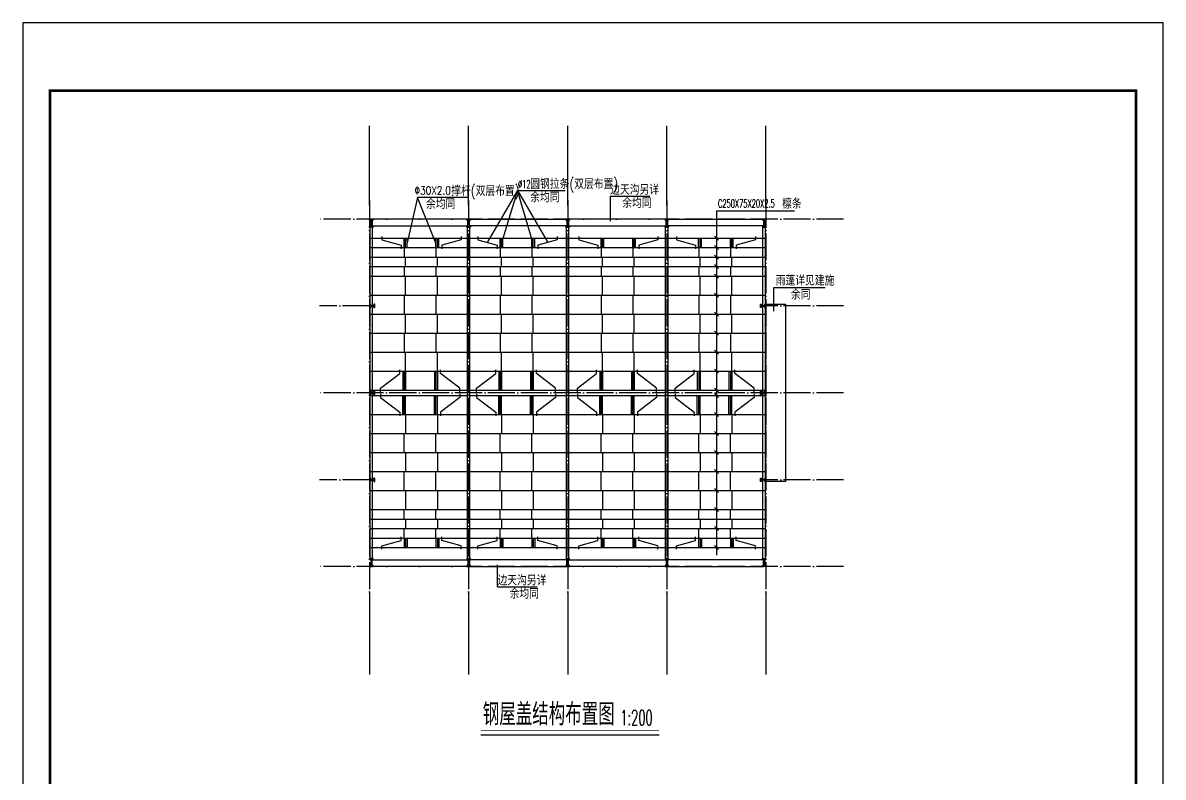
# Model space of a CAD drawing. Extents: x 40002367 to 40460080, y 192184 to 372766.
# Drawn here: x 40186137 to 40270137, y 317209 to 372766 of the extents above; entities that cross this region are included whole.
import ezdxf

# ---------------------------------------------------------------- set-up
doc = ezdxf.new("R2010")
doc.units = 0
doc.header["$LTSCALE"] = 1000
doc.header["$MEASUREMENT"] = 0
doc.linetypes.add('ACAD_ISO04W100', pattern=[30.5, 24, -3, 0.5, -3])
doc.linetypes.add('DOTE', pattern=[2.42, 2, -0.2, 0.02, -0.2])
doc.layers.get('0').update_dxf_attribs({"linetype": 'CONTINUOUS'})
for name, color, linetype in [('AXIS', 3, 'CONTINUOUS'), ('DIM_TEXT', 3, 'CONTINUOUS'), ('DOTE', 1, 'ACAD_ISO04W100'), ('PUB_TEXT', 7, 'CONTINUOUS'), ('PUB_TITLE', 4, 'CONTINUOUS'), ('拉条', 4, 'CONTINUOUS'), ('标注、文字', 3, 'CONTINUOUS'), ('沿沟', 3, 'CONTINUOUS'), ('钢梁', 2, 'CONTINUOUS')]:
    doc.layers.add(name, color=color, linetype=linetype)
doc.styles.add('_HZTXT', font='txt.shx', dxfattribs={"width": 0.8, "bigfont": 'hztxt.shx'})
doc.styles.add('_SIMPLEX', font='SIMPLEX', dxfattribs={"width": 0.8})
doc.styles.add('_TXT', font='SIMPLEX.shx', dxfattribs={"width": 0.6})

msp = doc.modelspace()

# ---------------------------------------------------------------- hatches: boundary and pattern name
for points in [[(40211937.4, 357795.4), (40211937.4, 357715.4), (40211677.4, 357715.4), (40211677.4, 357795.4), (40211767.4, 357795.4), (40211767.4, 358235.4), (40211677.4, 358235.4), (40211677.4, 358315.4), (40211937.4, 358315.4), (40211937.4, 358235.4), (40211847.4, 358235.4), (40211847.4, 357795.4)], [(40219107.4, 357795.4), (40219107.4, 357715.4), (40218847.4, 357715.4), (40218847.4, 357795.4), (40218937.4, 357795.4), (40218937.4, 358235.4), (40218847.4, 358235.4), (40218847.4, 358315.4), (40219107.4, 358315.4), (40219107.4, 358235.4), (40219017.4, 358235.4), (40219017.4, 357795.4)], [(40226407.4, 357795.4), (40226407.4, 357715.4), (40226147.4, 357715.4), (40226147.4, 357795.4), (40226237.4, 357795.4), (40226237.4, 358235.4), (40226147.4, 358235.4), (40226147.4, 358315.4), (40226407.4, 358315.4), (40226407.4, 358235.4), (40226317.4, 358235.4), (40226317.4, 357795.4)], [(40233707.4, 357795.4), (40233707.4, 357715.4), (40233447.4, 357715.4), (40233447.4, 357795.4), (40233537.4, 357795.4), (40233537.4, 358235.4), (40233447.4, 358235.4), (40233447.4, 358315.4), (40233707.4, 358315.4), (40233707.4, 358235.4), (40233617.4, 358235.4), (40233617.4, 357795.4)], [(40240617.4, 357795.4), (40240617.4, 357715.4), (40240877.4, 357715.4), (40240877.4, 357795.4), (40240787.4, 357795.4), (40240787.4, 358235.4), (40240877.4, 358235.4), (40240877.4, 358315.4), (40240617.4, 358315.4), (40240617.4, 358235.4), (40240707.4, 358235.4), (40240707.4, 357795.4)], [(40211757.4, 352035.4), (40211677.4, 352035.4), (40211677.4, 351795.4), (40211757.4, 351795.4), (40211757.4, 351875.4), (40211997.4, 351875.4), (40211997.4, 351795.4), (40212077.4, 351795.4), (40212077.4, 352035.4), (40211997.4, 352035.4), (40211997.4, 351955.4), (40211757.4, 351955.4)], [(40240797.4, 352035.4), (40240877.4, 352035.4), (40240877.4, 351795.4), (40240797.4, 351795.4), (40240797.4, 351875.4), (40240557.4, 351875.4), (40240557.4, 351795.4), (40240477.4, 351795.4), (40240477.4, 352035.4), (40240557.4, 352035.4), (40240557.4, 351955.4), (40240797.4, 351955.4)], [(40211757.4, 345635.4), (40211677.4, 345635.4), (40211677.4, 345395.4), (40211757.4, 345395.4), (40211757.4, 345475.4), (40211997.4, 345475.4), (40211997.4, 345395.4), (40212077.4, 345395.4), (40212077.4, 345635.4), (40211997.4, 345635.4), (40211997.4, 345555.4), (40211757.4, 345555.4)], [(40240797.4, 345635.4), (40240877.4, 345635.4), (40240877.4, 345395.4), (40240797.4, 345395.4), (40240797.4, 345475.4), (40240557.4, 345475.4), (40240557.4, 345395.4), (40240477.4, 345395.4), (40240477.4, 345635.4), (40240557.4, 345635.4), (40240557.4, 345555.4), (40240797.4, 345555.4)], [(40211757.4, 339235.4), (40211677.4, 339235.4), (40211677.4, 338995.4), (40211757.4, 338995.4), (40211757.4, 339075.4), (40211997.4, 339075.4), (40211997.4, 338995.4), (40212077.4, 338995.4), (40212077.4, 339235.4), (40211997.4, 339235.4), (40211997.4, 339155.4), (40211757.4, 339155.4)], [(40240797.4, 339235.4), (40240877.4, 339235.4), (40240877.4, 338995.4), (40240797.4, 338995.4), (40240797.4, 339075.4), (40240557.4, 339075.4), (40240557.4, 338995.4), (40240477.4, 338995.4), (40240477.4, 339235.4), (40240557.4, 339235.4), (40240557.4, 339155.4), (40240797.4, 339155.4)], [(40211937.4, 333235.4), (40211937.4, 333315.4), (40211677.4, 333315.4), (40211677.4, 333235.4), (40211767.4, 333235.4), (40211767.4, 332795.4), (40211677.4, 332795.4), (40211677.4, 332715.4), (40211937.4, 332715.4), (40211937.4, 332795.4), (40211847.4, 332795.4), (40211847.4, 333235.4)], [(40219107.4, 333235.4), (40219107.4, 333315.4), (40218847.4, 333315.4), (40218847.4, 333235.4), (40218937.4, 333235.4), (40218937.4, 332795.4), (40218847.4, 332795.4), (40218847.4, 332715.4), (40219107.4, 332715.4), (40219107.4, 332795.4), (40219017.4, 332795.4), (40219017.4, 333235.4)], [(40226407.4, 333235.4), (40226407.4, 333315.4), (40226147.4, 333315.4), (40226147.4, 333235.4), (40226237.4, 333235.4), (40226237.4, 332795.4), (40226147.4, 332795.4), (40226147.4, 332715.4), (40226407.4, 332715.4), (40226407.4, 332795.4), (40226317.4, 332795.4), (40226317.4, 333235.4)], [(40233707.4, 333235.4), (40233707.4, 333315.4), (40233447.4, 333315.4), (40233447.4, 333235.4), (40233537.4, 333235.4), (40233537.4, 332795.4), (40233447.4, 332795.4), (40233447.4, 332715.4), (40233707.4, 332715.4), (40233707.4, 332795.4), (40233617.4, 332795.4), (40233617.4, 333235.4)], [(40240617.4, 333235.4), (40240617.4, 333315.4), (40240877.4, 333315.4), (40240877.4, 333235.4), (40240787.4, 333235.4), (40240787.4, 332795.4), (40240877.4, 332795.4), (40240877.4, 332715.4), (40240617.4, 332715.4), (40240617.4, 332795.4), (40240707.4, 332795.4), (40240707.4, 333235.4)]]:
    msp.add_hatch(color=256).paths.add_polyline_path(points)

# ---------------------------------------------------------------- linework, layer by layer
for p, q in [((40222564.1, 360416.4), (40220338, 356591.1)), ((40222564.1, 360416.4), (40221403.9, 356550.6)), ((40223739.3, 356523), (40222564.1, 360416.4)), ((40222564.1, 360416.4), (40224803.3, 356590.5)), ((40222564.1, 360416.4), (40226092.6, 360416.4)), ((40215215.3, 359892.2), (40214437.4, 356565.7)), ((40219002.7, 359892.2), (40215215.3, 359892.2)), ((40216566.2, 356532.8), (40215215.3, 359892.2)), ((40229390.6, 359992.2), (40232330.8, 359992.2)), ((40229390.6, 359992.2), (40229390.6, 358155.4)), ((40237231.2, 358930.2), (40242967.7, 358930.2)), ((40237231.2, 358930.2), (40237231.2, 333561.9)), ((40237380.8, 356765.8), (40237081.6, 357065)), ((40211717.4, 356915.4), (40240837.4, 356915.4)), ((40211717.4, 356215.4), (40240837.4, 356215.4)), ((40214230.8, 356215.4), (40214230.8, 356915.4)), ((40214236.5, 356215.4), (40214236.5, 355515.4)), ((40214336.5, 356215.4), (40214336.5, 356915.4)), ((40214437.4, 356215.4), (40214437.4, 356915.4)), ((40216566.2, 356215.4), (40216566.2, 356915.4)), ((40216571.9, 356215.4), (40216571.9, 355515.4)), ((40216671.9, 356215.4), (40216671.9, 356915.4)), ((40216772.9, 356215.4), (40216772.9, 356915.4)), ((40221298.2, 356215.4), (40221298.2, 356915.4)), ((40221303.9, 356215.4), (40221303.9, 355515.4)), ((40221403.9, 356215.4), (40221403.9, 356915.4)), ((40221504.9, 356215.4), (40221504.9, 356915.4)), ((40223633.7, 356215.4), (40223633.7, 356915.4)), ((40223639.3, 356215.4), (40223639.3, 355515.4)), ((40223739.3, 356215.4), (40223739.3, 356915.4)), ((40223840.3, 356215.4), (40223840.3, 356915.4)), ((40228729.1, 356215.4), (40228729.1, 356915.4)), ((40228734.8, 356215.4), (40228734.8, 355515.4)), ((40228834.8, 356215.4), (40228834.8, 356915.4)), ((40228935.8, 356215.4), (40228935.8, 356915.4)), ((40231064.6, 356215.4), (40231064.6, 356915.4)), ((40231070.3, 356215.4), (40231070.3, 355515.4)), ((40231170.3, 356215.4), (40231170.3, 356915.4)), ((40231271.2, 356215.4), (40231271.2, 356915.4)), ((40235917.7, 356215.4), (40235917.7, 356915.4)), ((40235923.4, 356215.4), (40235923.4, 355515.4)), ((40236023.4, 356215.4), (40236023.4, 356915.4)), ((40236124.4, 356215.4), (40236124.4, 356915.4)), ((40237380.8, 356065.8), (40237081.6, 356365)), ((40238253.2, 356215.4), (40238253.2, 356915.4)), ((40238258.9, 356215.4), (40238258.9, 355515.4)), ((40238358.9, 356215.4), (40238358.9, 356915.4)), ((40238459.8, 356215.4), (40238459.8, 356915.4)), ((40211717.4, 355515.4), (40240837.4, 355515.4)), ((40214336.5, 354815.4), (40214336.5, 355515.4)), ((40216671.9, 354815.4), (40216671.9, 355515.4)), ((40221403.9, 354815.4), (40221403.9, 355515.4)), ((40223739.3, 354815.4), (40223739.3, 355515.4)), ((40228834.8, 354815.4), (40228834.8, 355515.4)), ((40231170.3, 354815.4), (40231170.3, 355515.4)), ((40236023.4, 354815.4), (40236023.4, 355515.4)), ((40237380.8, 355365.8), (40237081.6, 355665)), ((40238358.9, 354815.4), (40238358.9, 355515.4)), ((40211717.4, 354815.4), (40240837.4, 354815.4)), ((40214236.5, 354815.4), (40214236.5, 354115.4)), ((40216571.9, 354815.4), (40216571.9, 354115.4)), ((40221303.9, 354815.4), (40221303.9, 354115.4)), ((40223639.3, 354815.4), (40223639.3, 354115.4)), ((40228734.8, 354815.4), (40228734.8, 354115.4)), ((40231070.3, 354815.4), (40231070.3, 354115.4)), ((40235923.4, 354815.4), (40235923.4, 354115.4)), ((40237380.8, 354665.8), (40237081.6, 354965)), ((40238258.9, 354815.4), (40238258.9, 354115.4)), ((40211717.4, 354115.4), (40240837.4, 354115.4)), ((40214336.5, 352715.4), (40214336.5, 354115.4)), ((40216671.9, 352715.4), (40216671.9, 354115.4)), ((40221403.9, 352715.4), (40221403.9, 354115.4)), ((40223739.3, 352715.4), (40223739.3, 354115.4)), ((40228834.8, 352715.4), (40228834.8, 354115.4)), ((40231170.3, 352715.4), (40231170.3, 354115.4)), ((40236023.4, 352715.4), (40236023.4, 354115.4)), ((40237380.8, 353965.8), (40237081.6, 354265)), ((40238358.9, 352715.4), (40238358.9, 354115.4)), ((40237380.8, 352565.8), (40237081.6, 352865)), ((40241467.3, 351536.4), (40241467.3, 353283.7)), ((40241467.3, 353283.7), (40245234.2, 353283.7)), ((40211717.4, 352715.4), (40240837.4, 352715.4)), ((40214236.5, 352715.4), (40214236.5, 351315.4)), ((40216571.9, 352715.4), (40216571.9, 351315.4)), ((40221303.9, 352715.4), (40221303.9, 351315.4)), ((40223639.3, 352715.4), (40223639.3, 351315.4)), ((40228734.8, 352715.4), (40228734.8, 351315.4)), ((40231070.3, 352715.4), (40231070.3, 351315.4)), ((40235923.4, 352715.4), (40235923.4, 351315.4)), ((40238258.9, 352715.4), (40238258.9, 351315.4)), ((40211717.4, 351315.4), (40240837.4, 351315.4)), ((40214336.5, 349915.4), (40214336.5, 351315.4)), ((40216671.9, 349915.4), (40216671.9, 351315.4)), ((40221403.9, 349915.4), (40221403.9, 351315.4)), ((40223739.3, 349915.4), (40223739.3, 351315.4)), ((40228834.8, 349915.4), (40228834.8, 351315.4)), ((40231170.3, 349915.4), (40231170.3, 351315.4)), ((40236023.4, 349915.4), (40236023.4, 351315.4)), ((40237380.8, 351165.8), (40237081.6, 351465)), ((40238358.9, 349915.4), (40238358.9, 351315.4)), ((40211717.4, 349915.4), (40240837.4, 349915.4)), ((40214236.5, 349915.4), (40214236.5, 348515.4)), ((40216571.9, 349915.4), (40216571.9, 348515.4)), ((40221303.9, 349915.4), (40221303.9, 348515.4)), ((40223639.3, 349915.4), (40223639.3, 348515.4)), ((40228734.8, 349915.4), (40228734.8, 348515.4)), ((40231070.3, 349915.4), (40231070.3, 348515.4)), ((40235923.4, 349915.4), (40235923.4, 348515.4)), ((40237380.8, 349765.8), (40237081.6, 350065)), ((40238258.9, 349915.4), (40238258.9, 348515.4)), ((40237380.8, 348365.8), (40237081.6, 348665)), ((40211717.4, 348515.4), (40240837.4, 348515.4)), ((40214336.5, 347115.4), (40214336.5, 348515.4)), ((40216671.9, 347115.4), (40216671.9, 348515.4)), ((40221403.9, 347115.4), (40221403.9, 348515.4)), ((40223739.3, 347115.4), (40223739.3, 348515.4)), ((40228834.8, 347115.4), (40228834.8, 348515.4)), ((40231170.3, 347115.4), (40231170.3, 348515.4)), ((40236023.4, 347115.4), (40236023.4, 348515.4)), ((40238358.9, 347115.4), (40238358.9, 348515.4)), ((40211717.4, 347115.4), (40240837.4, 347115.4)), ((40214130.8, 347115.4), (40214130.8, 345715.4)), ((40214236.5, 347115.4), (40214236.5, 345715.4)), ((40214337.4, 347115.4), (40214337.4, 345715.4)), ((40216466.2, 347115.4), (40216466.2, 345715.4)), ((40216571.9, 347115.4), (40216571.9, 345715.4)), ((40216672.9, 347115.4), (40216672.9, 345715.4)), ((40221198.2, 347115.4), (40221198.2, 345715.4)), ((40221303.9, 347115.4), (40221303.9, 345715.4)), ((40221404.9, 347115.4), (40221404.9, 345715.4)), ((40223533.7, 347115.4), (40223533.7, 345715.4)), ((40223639.3, 347115.4), (40223639.3, 345715.4)), ((40223740.3, 347115.4), (40223740.3, 345715.4)), ((40228629.1, 347115.4), (40228629.1, 345715.4)), ((40228734.8, 347115.4), (40228734.8, 345715.4)), ((40228835.8, 347115.4), (40228835.8, 345715.4)), ((40230964.6, 347115.4), (40230964.6, 345715.4)), ((40231070.3, 347115.4), (40231070.3, 345715.4)), ((40231171.2, 347115.4), (40231171.2, 345715.4)), ((40235817.7, 347115.4), (40235817.7, 345715.4)), ((40235923.4, 347115.4), (40235923.4, 345715.4)), ((40236024.4, 347115.4), (40236024.4, 345715.4)), ((40237380.8, 346965.8), (40237081.6, 347265)), ((40238153.2, 347115.4), (40238153.2, 345715.4)), ((40238258.9, 347115.4), (40238258.9, 345715.4)), ((40238359.8, 347115.4), (40238359.8, 345715.4)), ((40211717.4, 345715.4), (40240837.4, 345715.4)), ((40211717.4, 345315.4), (40240837.4, 345315.4)), ((40214130.8, 343915.4), (40214130.8, 345315.4)), ((40214236.5, 343915.4), (40214236.5, 345315.4)), ((40214337.4, 343915.4), (40214337.4, 345315.4)), ((40216466.2, 343915.4), (40216466.2, 345315.4)), ((40216571.9, 343915.4), (40216571.9, 345315.4)), ((40216672.9, 343915.4), (40216672.9, 345315.4)), ((40221198.2, 343915.4), (40221198.2, 345315.4)), ((40221303.9, 343915.4), (40221303.9, 345315.4)), ((40221404.9, 343915.4), (40221404.9, 345315.4)), ((40223533.7, 343915.4), (40223533.7, 345315.4)), ((40223639.3, 343915.4), (40223639.3, 345315.4)), ((40223740.3, 343915.4), (40223740.3, 345315.4)), ((40228629.1, 343915.4), (40228629.1, 345315.4)), ((40228734.8, 343915.4), (40228734.8, 345315.4)), ((40228835.8, 343915.4), (40228835.8, 345315.4)), ((40230964.6, 343915.4), (40230964.6, 345315.4)), ((40231070.3, 343915.4), (40231070.3, 345315.4)), ((40231171.2, 343915.4), (40231171.2, 345315.4)), ((40235817.7, 343915.4), (40235817.7, 345315.4)), ((40235923.4, 343915.4), (40235923.4, 345315.4)), ((40236024.4, 343915.4), (40236024.4, 345315.4)), ((40237380.8, 345565.8), (40237081.6, 345865)), ((40237380.8, 345165.8), (40237081.6, 345465)), ((40238153.2, 343915.4), (40238153.2, 345315.4)), ((40238258.9, 343915.4), (40238258.9, 345315.4)), ((40238359.8, 343915.4), (40238359.8, 345315.4)), ((40211717.4, 343915.4), (40240837.4, 343915.4)), ((40214336.5, 343915.4), (40214336.5, 342515.4)), ((40216671.9, 343915.4), (40216671.9, 342515.4)), ((40221403.9, 343915.4), (40221403.9, 342515.4)), ((40223739.3, 343915.4), (40223739.3, 342515.4)), ((40228834.8, 343915.4), (40228834.8, 342515.4)), ((40231170.3, 343915.4), (40231170.3, 342515.4)), ((40236023.4, 343915.4), (40236023.4, 342515.4)), ((40237380.8, 343765.8), (40237081.6, 344065)), ((40238358.9, 343915.4), (40238358.9, 342515.4)), ((40211717.4, 342515.4), (40240837.4, 342515.4)), ((40214236.5, 341115.4), (40214236.5, 342515.4)), ((40216571.9, 341115.4), (40216571.9, 342515.4)), ((40221303.9, 341115.4), (40221303.9, 342515.4)), ((40223639.3, 341115.4), (40223639.3, 342515.4)), ((40228734.8, 341115.4), (40228734.8, 342515.4)), ((40231070.3, 341115.4), (40231070.3, 342515.4)), ((40235923.4, 341115.4), (40235923.4, 342515.4)), ((40237380.8, 342365.8), (40237081.6, 342665)), ((40238258.9, 341115.4), (40238258.9, 342515.4)), ((40211717.4, 341115.4), (40240837.4, 341115.4)), ((40214336.5, 341115.4), (40214336.5, 339715.4)), ((40216671.9, 341115.4), (40216671.9, 339715.4)), ((40221403.9, 341115.4), (40221403.9, 339715.4)), ((40223739.3, 341115.4), (40223739.3, 339715.4)), ((40228834.8, 341115.4), (40228834.8, 339715.4)), ((40231170.3, 341115.4), (40231170.3, 339715.4)), ((40236023.4, 341115.4), (40236023.4, 339715.4)), ((40237380.8, 340965.8), (40237081.6, 341265)), ((40238358.9, 341115.4), (40238358.9, 339715.4)), ((40211717.4, 339715.4), (40240837.4, 339715.4)), ((40214236.5, 338315.4), (40214236.5, 339715.4)), ((40216571.9, 338315.4), (40216571.9, 339715.4)), ((40221303.9, 338315.4), (40221303.9, 339715.4)), ((40223639.3, 338315.4), (40223639.3, 339715.4)), ((40228734.8, 338315.4), (40228734.8, 339715.4)), ((40231070.3, 338315.4), (40231070.3, 339715.4)), ((40235923.4, 338315.4), (40235923.4, 339715.4)), ((40237380.8, 339565.8), (40237081.6, 339865)), ((40238258.9, 338315.4), (40238258.9, 339715.4)), ((40211717.4, 338315.4), (40240837.4, 338315.4)), ((40214336.5, 338315.4), (40214336.5, 336915.4)), ((40216671.9, 338315.4), (40216671.9, 336915.4)), ((40221403.9, 338315.4), (40221403.9, 336915.4)), ((40223739.3, 338315.4), (40223739.3, 336915.4)), ((40228834.8, 338315.4), (40228834.8, 336915.4)), ((40231170.3, 338315.4), (40231170.3, 336915.4)), ((40236023.4, 338315.4), (40236023.4, 336915.4)), ((40237380.8, 338165.8), (40237081.6, 338465)), ((40238358.9, 338315.4), (40238358.9, 336915.4)), ((40211717.4, 336915.4), (40240837.4, 336915.4)), ((40214236.5, 336215.4), (40214236.5, 336915.4)), ((40216571.9, 336215.4), (40216571.9, 336915.4)), ((40221303.9, 336215.4), (40221303.9, 336915.4)), ((40223639.3, 336215.4), (40223639.3, 336915.4)), ((40228734.8, 336215.4), (40228734.8, 336915.4)), ((40231070.3, 336215.4), (40231070.3, 336915.4)), ((40235923.4, 336215.4), (40235923.4, 336915.4)), ((40237380.8, 336765.8), (40237081.6, 337065)), ((40238258.9, 336215.4), (40238258.9, 336915.4)), ((40211717.4, 336215.4), (40240837.4, 336215.4)), ((40214336.5, 336215.4), (40214336.5, 335515.4)), ((40216671.9, 336215.4), (40216671.9, 335515.4)), ((40221403.9, 336215.4), (40221403.9, 335515.4)), ((40223739.3, 336215.4), (40223739.3, 335515.4)), ((40228834.8, 336215.4), (40228834.8, 335515.4)), ((40231170.3, 336215.4), (40231170.3, 335515.4)), ((40236023.4, 336215.4), (40236023.4, 335515.4)), ((40238358.9, 336215.4), (40238358.9, 335515.4)), ((40211717.4, 335515.4), (40240837.4, 335515.4)), ((40214236.5, 334815.4), (40214236.5, 335515.4)), ((40216571.9, 334815.4), (40216571.9, 335515.4)), ((40221303.9, 334815.4), (40221303.9, 335515.4)), ((40223639.3, 334815.4), (40223639.3, 335515.4)), ((40228734.8, 334815.4), (40228734.8, 335515.4)), ((40231070.3, 334815.4), (40231070.3, 335515.4)), ((40235923.4, 334815.4), (40235923.4, 335515.4)), ((40237380.8, 335365.8), (40237081.6, 335665)), ((40238258.9, 334815.4), (40238258.9, 335515.4)), ((40211717.4, 334815.4), (40240837.4, 334815.4)), ((40214230.8, 334815.4), (40214230.8, 334115.4)), ((40214336.5, 334815.4), (40214336.5, 334115.4)), ((40214437.4, 334815.4), (40214437.4, 334115.4)), ((40216566.2, 334815.4), (40216566.2, 334115.4)), ((40216671.9, 334815.4), (40216671.9, 334115.4)), ((40216772.9, 334815.4), (40216772.9, 334115.4)), ((40221298.2, 334815.4), (40221298.2, 334115.4)), ((40221403.9, 334815.4), (40221403.9, 334115.4)), ((40221504.9, 334815.4), (40221504.9, 334115.4)), ((40223633.7, 334815.4), (40223633.7, 334115.4)), ((40223739.3, 334815.4), (40223739.3, 334115.4)), ((40223840.3, 334815.4), (40223840.3, 334115.4)), ((40228729.1, 334815.4), (40228729.1, 334115.4)), ((40228834.8, 334815.4), (40228834.8, 334115.4)), ((40228935.8, 334815.4), (40228935.8, 334115.4)), ((40231064.6, 334815.4), (40231064.6, 334115.4)), ((40231170.3, 334815.4), (40231170.3, 334115.4)), ((40231271.2, 334815.4), (40231271.2, 334115.4)), ((40235917.7, 334815.4), (40235917.7, 334115.4)), ((40236023.4, 334815.4), (40236023.4, 334115.4)), ((40236124.4, 334815.4), (40236124.4, 334115.4)), ((40238253.2, 334815.4), (40238253.2, 334115.4)), ((40238358.9, 334815.4), (40238358.9, 334115.4)), ((40238459.8, 334815.4), (40238459.8, 334115.4)), ((40211717.4, 334115.4), (40240837.4, 334115.4)), ((40237380.8, 333965.8), (40237081.6, 334265)), ((40221093.4, 331224.4), (40221093.4, 332850.8)), ((40221093.4, 331224.4), (40224033.6, 331224.4))]:
    msp.add_line(p, q)
for points in [[(40211937.4, 357795.4), (40211937.4, 357715.4), (40211677.4, 357715.4), (40211677.4, 357795.4), (40211767.4, 357795.4), (40211767.4, 358235.4), (40211677.4, 358235.4), (40211677.4, 358315.4), (40211937.4, 358315.4), (40211937.4, 358235.4), (40211847.4, 358235.4), (40211847.4, 357795.4), (40211937.4, 357795.4)], [(40219107.4, 357795.4), (40219107.4, 357715.4), (40218847.4, 357715.4), (40218847.4, 357795.4), (40218937.4, 357795.4), (40218937.4, 358235.4), (40218847.4, 358235.4), (40218847.4, 358315.4), (40219107.4, 358315.4), (40219107.4, 358235.4), (40219017.4, 358235.4), (40219017.4, 357795.4), (40219107.4, 357795.4)], [(40226407.4, 357795.4), (40226407.4, 357715.4), (40226147.4, 357715.4), (40226147.4, 357795.4), (40226237.4, 357795.4), (40226237.4, 358235.4), (40226147.4, 358235.4), (40226147.4, 358315.4), (40226407.4, 358315.4), (40226407.4, 358235.4), (40226317.4, 358235.4), (40226317.4, 357795.4), (40226407.4, 357795.4)], [(40233707.4, 357795.4), (40233707.4, 357715.4), (40233447.4, 357715.4), (40233447.4, 357795.4), (40233537.4, 357795.4), (40233537.4, 358235.4), (40233447.4, 358235.4), (40233447.4, 358315.4), (40233707.4, 358315.4), (40233707.4, 358235.4), (40233617.4, 358235.4), (40233617.4, 357795.4), (40233707.4, 357795.4)], [(40240617.4, 357795.4), (40240617.4, 357715.4), (40240877.4, 357715.4), (40240877.4, 357795.4), (40240787.4, 357795.4), (40240787.4, 358235.4), (40240877.4, 358235.4), (40240877.4, 358315.4), (40240617.4, 358315.4), (40240617.4, 358235.4), (40240707.4, 358235.4), (40240707.4, 357795.4), (40240617.4, 357795.4)], [(40211757.4, 352035.4), (40211677.4, 352035.4), (40211677.4, 351795.4), (40211757.4, 351795.4), (40211757.4, 351875.4), (40211997.4, 351875.4), (40211997.4, 351795.4), (40212077.4, 351795.4), (40212077.4, 352035.4), (40211997.4, 352035.4), (40211997.4, 351955.4), (40211757.4, 351955.4), (40211757.4, 352035.4)], [(40240797.4, 352035.4), (40240877.4, 352035.4), (40240877.4, 351795.4), (40240797.4, 351795.4), (40240797.4, 351875.4), (40240557.4, 351875.4), (40240557.4, 351795.4), (40240477.4, 351795.4), (40240477.4, 352035.4), (40240557.4, 352035.4), (40240557.4, 351955.4), (40240797.4, 351955.4), (40240797.4, 352035.4)], [(40211757.4, 345635.4), (40211677.4, 345635.4), (40211677.4, 345395.4), (40211757.4, 345395.4), (40211757.4, 345475.4), (40211997.4, 345475.4), (40211997.4, 345395.4), (40212077.4, 345395.4), (40212077.4, 345635.4), (40211997.4, 345635.4), (40211997.4, 345555.4), (40211757.4, 345555.4), (40211757.4, 345635.4)], [(40240797.4, 345635.4), (40240877.4, 345635.4), (40240877.4, 345395.4), (40240797.4, 345395.4), (40240797.4, 345475.4), (40240557.4, 345475.4), (40240557.4, 345395.4), (40240477.4, 345395.4), (40240477.4, 345635.4), (40240557.4, 345635.4), (40240557.4, 345555.4), (40240797.4, 345555.4), (40240797.4, 345635.4)], [(40211757.4, 339235.4), (40211677.4, 339235.4), (40211677.4, 338995.4), (40211757.4, 338995.4), (40211757.4, 339075.4), (40211997.4, 339075.4), (40211997.4, 338995.4), (40212077.4, 338995.4), (40212077.4, 339235.4), (40211997.4, 339235.4), (40211997.4, 339155.4), (40211757.4, 339155.4), (40211757.4, 339235.4)], [(40240797.4, 339235.4), (40240877.4, 339235.4), (40240877.4, 338995.4), (40240797.4, 338995.4), (40240797.4, 339075.4), (40240557.4, 339075.4), (40240557.4, 338995.4), (40240477.4, 338995.4), (40240477.4, 339235.4), (40240557.4, 339235.4), (40240557.4, 339155.4), (40240797.4, 339155.4), (40240797.4, 339235.4)], [(40211937.4, 333235.4), (40211937.4, 333315.4), (40211677.4, 333315.4), (40211677.4, 333235.4), (40211767.4, 333235.4), (40211767.4, 332795.4), (40211677.4, 332795.4), (40211677.4, 332715.4), (40211937.4, 332715.4), (40211937.4, 332795.4), (40211847.4, 332795.4), (40211847.4, 333235.4), (40211937.4, 333235.4)], [(40219107.4, 333235.4), (40219107.4, 333315.4), (40218847.4, 333315.4), (40218847.4, 333235.4), (40218937.4, 333235.4), (40218937.4, 332795.4), (40218847.4, 332795.4), (40218847.4, 332715.4), (40219107.4, 332715.4), (40219107.4, 332795.4), (40219017.4, 332795.4), (40219017.4, 333235.4), (40219107.4, 333235.4)], [(40226407.4, 333235.4), (40226407.4, 333315.4), (40226147.4, 333315.4), (40226147.4, 333235.4), (40226237.4, 333235.4), (40226237.4, 332795.4), (40226147.4, 332795.4), (40226147.4, 332715.4), (40226407.4, 332715.4), (40226407.4, 332795.4), (40226317.4, 332795.4), (40226317.4, 333235.4), (40226407.4, 333235.4)], [(40233707.4, 333235.4), (40233707.4, 333315.4), (40233447.4, 333315.4), (40233447.4, 333235.4), (40233537.4, 333235.4), (40233537.4, 332795.4), (40233447.4, 332795.4), (40233447.4, 332715.4), (40233707.4, 332715.4), (40233707.4, 332795.4), (40233617.4, 332795.4), (40233617.4, 333235.4), (40233707.4, 333235.4)], [(40240617.4, 333235.4), (40240617.4, 333315.4), (40240877.4, 333315.4), (40240877.4, 333235.4), (40240787.4, 333235.4), (40240787.4, 332795.4), (40240877.4, 332795.4), (40240877.4, 332715.4), (40240617.4, 332715.4), (40240617.4, 332795.4), (40240707.4, 332795.4), (40240707.4, 333235.4), (40240617.4, 333235.4)]]:
    msp.add_lwpolyline(points)
msp.add_lwpolyline([(40240877.4, 338995.4), (40240877.4, 352035.4), (40242317.4, 352035.4), (40242317.4, 338995.4)], close=True)
at = {"layer": 'AXIS'}
for p, q in [((40211677.4, 359314), (40211677.4, 365187.2)), ((40218977.4, 359314), (40218977.4, 365187.2)), ((40226277.4, 359314), (40226277.4, 365187.2)), ((40233577.4, 359314), (40233577.4, 365187.2)), ((40240877.4, 359314), (40240877.4, 365187.2)), ((40211677.4, 330886.8), (40211677.4, 324777.3)), ((40218977.4, 330886.8), (40218977.4, 324777.3)), ((40226277.4, 330886.8), (40226277.4, 324777.3)), ((40233577.4, 330886.8), (40233577.4, 324777.3)), ((40240877.4, 330886.8), (40240877.4, 324777.3))]:
    msp.add_line(p, q, dxfattribs=at)
at = {"layer": 'DOTE', "linetype": 'DOTE'}
for p, q in [((40211677.4, 359672.5), (40211677.4, 330257.2)), ((40218977.4, 359672.5), (40218977.4, 330257.2)), ((40226277.4, 359672.5), (40226277.4, 330257.2)), ((40233577.4, 359672.5), (40233577.4, 330257.2)), ((40240877.4, 359672.5), (40240877.4, 330257.2)), ((40246589, 358315.4), (40207997.9, 358315.4)), ((40211677.4, 351915.4), (40207997.9, 351915.4)), ((40246589, 351915.4), (40240877.4, 351915.4)), ((40246589, 345515.4), (40207997.9, 345515.4)), ((40211677.4, 339115.4), (40207997.9, 339115.4)), ((40246589, 339115.4), (40240877.4, 339115.4)), ((40246589, 332715.4), (40207997.9, 332715.4))]:
    msp.add_line(p, q, dxfattribs=at)
at = {"layer": 'PUB_TITLE'}
msp.add_lwpolyline([(40186136.5, 372765.6), (40186136.5, 253965.6), (40270136.5, 253965.6), (40270136.5, 372765.6)], close=True, dxfattribs=at)
at = {"layer": 'PUB_TITLE', "const_width": 200}
msp.add_lwpolyline([(40188136.5, 367765.6), (40188136.5, 255965.6), (40268136.5, 255965.6), (40268136.5, 367765.6)], close=True, dxfattribs=at)
at = {"layer": '拉条'}
for p, q in [((40212590.7, 357039), (40212590.7, 356782.1)), ((40218417.6, 357039), (40218417.6, 356782.1)), ((40219658.2, 357039), (40219658.2, 356782.1)), ((40225485.1, 357039), (40225485.1, 356782.1)), ((40227089.1, 357039), (40227089.1, 356782.1)), ((40232916, 357039), (40232916, 356782.1)), ((40234277.7, 357039), (40234277.7, 356782.1)), ((40240104.6, 357039), (40240104.6, 356782.1)), ((40212590.7, 356782.1), (40214003.7, 356385.1)), ((40214003.7, 356385.1), (40214003.7, 356120.2)), ((40218417.6, 356782.1), (40217004.6, 356385.1)), ((40217004.6, 356385.1), (40217004.6, 356120.2)), ((40219658.2, 356782.1), (40221071.2, 356385.1)), ((40221071.2, 356385.1), (40221071.2, 356120.2)), ((40225485.1, 356782.1), (40224072.1, 356385.1)), ((40224072.1, 356385.1), (40224072.1, 356120.2)), ((40227089.1, 356782.1), (40228502.1, 356385.1)), ((40228502.1, 356385.1), (40228502.1, 356120.2)), ((40232916, 356782.1), (40231503, 356385.1)), ((40231503, 356385.1), (40231503, 356120.2)), ((40234277.7, 356782.1), (40235690.7, 356385.1)), ((40235690.7, 356385.1), (40235690.7, 356120.2)), ((40240104.6, 356782.1), (40238691.6, 356385.1)), ((40238691.6, 356385.1), (40238691.6, 356120.2)), ((40212490.7, 345848.7), (40213903.7, 346945.8)), ((40213903.7, 346945.8), (40213903.7, 347210.6)), ((40216904.6, 346945.8), (40216904.6, 347210.6)), ((40218317.6, 345848.7), (40216904.6, 346945.8)), ((40219558.2, 345848.7), (40220971.2, 346945.8)), ((40220971.2, 346945.8), (40220971.2, 347210.6)), ((40223972.1, 346945.8), (40223972.1, 347210.6)), ((40225385.1, 345848.7), (40223972.1, 346945.8)), ((40226989.1, 345848.7), (40228402.1, 346945.8)), ((40228402.1, 346945.8), (40228402.1, 347210.6)), ((40231403, 346945.8), (40231403, 347210.6)), ((40232816, 345848.7), (40231403, 346945.8)), ((40234177.7, 345848.7), (40235590.7, 346945.8)), ((40235590.7, 346945.8), (40235590.7, 347210.6)), ((40238591.6, 346945.8), (40238591.6, 347210.6)), ((40240004.6, 345848.7), (40238591.6, 346945.8)), ((40212490.7, 345591.9), (40212490.7, 345848.7)), ((40212490.7, 345439), (40212490.7, 345182.1)), ((40218317.6, 345591.9), (40218317.6, 345848.7)), ((40218317.6, 345439), (40218317.6, 345182.1)), ((40219558.2, 345591.9), (40219558.2, 345848.7)), ((40219558.2, 345439), (40219558.2, 345182.1)), ((40225385.1, 345591.9), (40225385.1, 345848.7)), ((40225385.1, 345439), (40225385.1, 345182.1)), ((40226989.1, 345591.9), (40226989.1, 345848.7)), ((40226989.1, 345439), (40226989.1, 345182.1)), ((40232816, 345591.9), (40232816, 345848.7)), ((40232816, 345439), (40232816, 345182.1)), ((40234177.7, 345591.9), (40234177.7, 345848.7)), ((40234177.7, 345439), (40234177.7, 345182.1)), ((40240004.6, 345591.9), (40240004.6, 345848.7)), ((40240004.6, 345439), (40240004.6, 345182.1)), ((40212490.7, 345182.1), (40213903.7, 344085.1)), ((40218317.6, 345182.1), (40216904.6, 344085.1)), ((40219558.2, 345182.1), (40220971.2, 344085.1)), ((40225385.1, 345182.1), (40223972.1, 344085.1)), ((40226989.1, 345182.1), (40228402.1, 344085.1)), ((40232816, 345182.1), (40231403, 344085.1)), ((40234177.7, 345182.1), (40235590.7, 344085.1)), ((40240004.6, 345182.1), (40238591.6, 344085.1)), ((40213903.7, 344085.1), (40213903.7, 343820.2)), ((40216904.6, 344085.1), (40216904.6, 343820.2)), ((40220971.2, 344085.1), (40220971.2, 343820.2)), ((40223972.1, 344085.1), (40223972.1, 343820.2)), ((40228402.1, 344085.1), (40228402.1, 343820.2)), ((40231403, 344085.1), (40231403, 343820.2)), ((40235590.7, 344085.1), (40235590.7, 343820.2)), ((40238591.6, 344085.1), (40238591.6, 343820.2)), ((40212590.7, 334248.7), (40214003.7, 334645.8)), ((40214003.7, 334645.8), (40214003.7, 334910.6)), ((40217004.6, 334645.8), (40217004.6, 334910.6)), ((40218417.6, 334248.7), (40217004.6, 334645.8)), ((40219658.2, 334248.7), (40221071.2, 334645.8)), ((40221071.2, 334645.8), (40221071.2, 334910.6)), ((40224072.1, 334645.8), (40224072.1, 334910.6)), ((40225485.1, 334248.7), (40224072.1, 334645.8)), ((40227089.1, 334248.7), (40228502.1, 334645.8)), ((40228502.1, 334645.8), (40228502.1, 334910.6)), ((40231503, 334645.8), (40231503, 334910.6)), ((40232916, 334248.7), (40231503, 334645.8)), ((40234277.7, 334248.7), (40235690.7, 334645.8)), ((40235690.7, 334645.8), (40235690.7, 334910.6)), ((40238691.6, 334645.8), (40238691.6, 334910.6)), ((40240104.6, 334248.7), (40238691.6, 334645.8)), ((40212590.7, 333991.9), (40212590.7, 334248.7)), ((40218417.6, 333991.9), (40218417.6, 334248.7)), ((40219658.2, 333991.9), (40219658.2, 334248.7)), ((40225485.1, 333991.9), (40225485.1, 334248.7)), ((40227089.1, 333991.9), (40227089.1, 334248.7)), ((40232916, 333991.9), (40232916, 334248.7)), ((40234277.7, 333991.9), (40234277.7, 334248.7)), ((40240104.6, 333991.9), (40240104.6, 334248.7))]:
    msp.add_line(p, q, dxfattribs=at)
at = {"layer": '标注、文字'}
msp.add_line((40219883.7, 320318.1), (40232999.5, 320318.1), dxfattribs=at)
msp.add_line((40219883.7, 320318.1), (40232999.5, 320318.1), dxfattribs=at)
at = {"layer": '标注、文字', "const_width": 50}
msp.add_lwpolyline([(40219883.7, 320656.4), (40232999.5, 320656.4)], dxfattribs=at)
msp.add_lwpolyline([(40219883.7, 320656.4), (40232999.5, 320656.4)], dxfattribs=at)
at = {"layer": '沿沟'}
for points in [[(40211862.2, 357815.4), (40218926.7, 357815.4), (40218926.7, 358315.4), (40211862.2, 358315.4)], [(40226217, 357815.4), (40219028.1, 357815.4), (40219028.1, 358315.4), (40226217, 358315.4)], [(40226337.8, 357815.4), (40233526.7, 357815.4), (40233526.7, 358315.4), (40226337.8, 358315.4)], [(40240692.6, 357815.4), (40233628.1, 357815.4), (40233628.1, 358315.4), (40240692.6, 358315.4)], [(40211862.2, 333215.4), (40218926.7, 333215.4), (40218926.7, 332715.4), (40211862.2, 332715.4)], [(40226217, 333215.4), (40219028.1, 333215.4), (40219028.1, 332715.4), (40226217, 332715.4)], [(40226337.8, 333215.4), (40233526.7, 333215.4), (40233526.7, 332715.4), (40226337.8, 332715.4)], [(40240692.6, 333215.4), (40233628.1, 333215.4), (40233628.1, 332715.4), (40240692.6, 332715.4)]]:
    msp.add_lwpolyline(points, close=True, dxfattribs=at)
at = {"layer": '钢梁'}
for p, q in [((40211717.4, 333315.4), (40211717.4, 357715.4)), ((40211897.4, 333315.4), (40211897.4, 357715.4)), ((40218887.4, 333315.4), (40218887.4, 357715.4)), ((40219067.4, 333315.4), (40219067.4, 357715.4)), ((40226187.4, 333315.4), (40226187.4, 357715.4)), ((40226367.4, 333315.4), (40226367.4, 357715.4)), ((40233487.4, 333315.4), (40233487.4, 357715.4)), ((40233667.4, 333315.4), (40233667.4, 357715.4)), ((40240657.4, 333315.4), (40240657.4, 357715.4)), ((40240837.4, 333315.4), (40240837.4, 357715.4))]:
    msp.add_line(p, q, dxfattribs=at)

# ---------------------------------------------------------------- texts
at = {"layer": 'DIM_TEXT'}
for s, height, style, width, p in [('钢屋盖结构布置图', 1618.98, '_HZTXT', 0.75, (40220017.6, 321029.7)), ('1:200', 1125, '_SIMPLEX', 0.55, (40230148.5, 321029.7))]:
    msp.add_text(s, height=height, dxfattribs=dict(at, style=style, width=width)).set_placement(p)
at = {"layer": 'PUB_TEXT'}
for s, height, style, width, p in [('圆钢拉条(双层布置)', 750, '_HZTXT', 0.8, (40223512.3, 360528.3)), ('%%13030X2.0', 599.467, '_HZTXT', 0.8, (40214991.3, 360116.6)), ('撑杆(双层布置)', 749.33, '_HZTXT', 0.8, (40217694.3, 360016.3)), ('%%c12', 600, '_TXT', 0.6, (40222612, 360586.3)), ('余均同', 750, '_HZTXT', 0.8, (40223512.3, 359548.4)), ('边天沟另详', 750, '_HZTXT', 0.8, (40229402.2, 360104.1)), ('余均同', 749.33, '_HZTXT', 0.8, (40215835.8, 359046.7)), ('余均同', 750, '_HZTXT', 0.8, (40230292.2, 359124.2)), ('C250X75X20X2.5', 600, '_TXT', 0.6, (40237340.7, 359159.8)), ('檩条', 750, '_HZTXT', 0.8, (40242069.3, 359077.5)), ('雨蓬详见建施', 750, '_HZTXT', 0.8, (40241594.2, 353414.1)), ('余同', 750, '_HZTXT', 0.8, (40242713.5, 352380.7)), ('边天沟另详', 750, '_HZTXT', 0.8, (40221105, 331336.3)), ('余均同', 750, '_HZTXT', 0.8, (40221995, 330356.4))]:
    msp.add_text(s, height=height, dxfattribs=dict(at, style=style, width=width)).set_placement(p)

doc.saveas('drawing.dxf')
